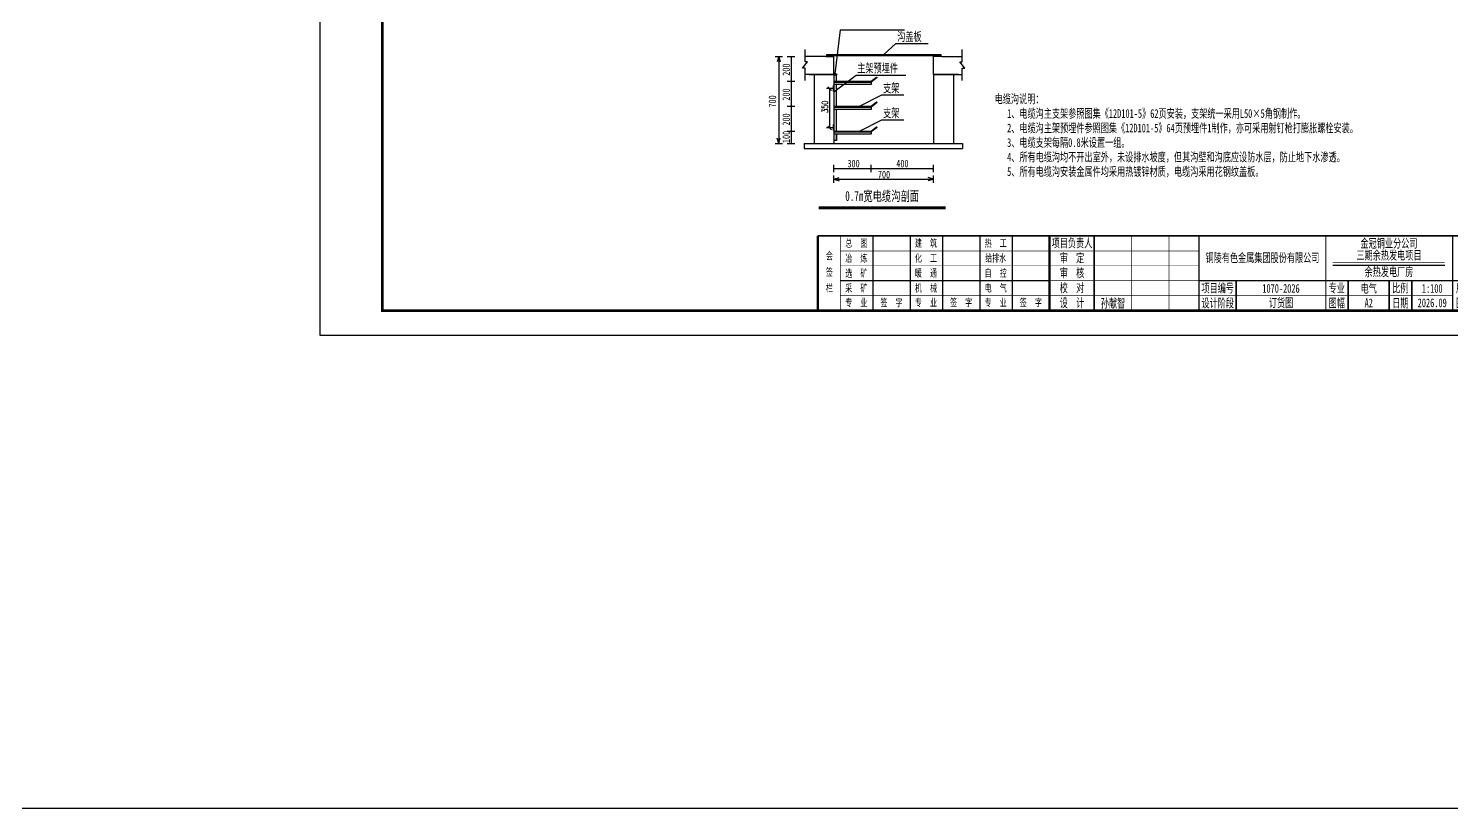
# Model space of a CAD drawing. Header units: millimetres. Extents: x -24326 to 675674, y 148048 to 606396.
# Drawn here: x 584255 to 641424, y 148048 to 179384 of the extents above; entities that cross this region are included whole.
import ezdxf
from ezdxf.enums import TextEntityAlignment as Align

# ---------------------------------------------------------------- set-up
doc = ezdxf.new("R2010")
doc.units = ezdxf.units.MM
doc.linetypes.add('常规', pattern=[20, 10, 0, 10])
for name, color, linetype, lineweight in [('CAXA0', 7, 'Continuous', 70), ('CAXA0层', 7, 'Continuous', 25), ('SW', 8, 'Continuous', 20), ('TEXT', 4, 'Continuous', 0), ('电辅助1', 7, 'Continuous', 0)]:
    doc.layers.add(name, color=color, linetype=linetype, lineweight=lineweight)
for name, color, linetype in [('动力平面导线层', 3, '常规'), ('动力平面设备层', 1, 'Continuous'), ('图框', 7, 'Continuous'), ('文字', 7, 'Continuous'), ('照明平面导线层', 3, 'Continuous'), ('照明平面设备层', 1, 'Continuous'), ('绘制实体层', 7, 'Continuous')]:
    doc.layers.add(name, color=color, linetype=linetype)
doc.styles.add('BcDimText', font='txt.shx', dxfattribs={"width": 0.667, "height": 250, "bigfont": 'hztxt.shx'})
doc.styles.add('HZ', font='simsun.ttf', dxfattribs={"width": 0.75})
doc.styles.add('标准', font='NSimSun.ttf', dxfattribs={"width": 0.667})

# ---------------------------------------------------------------- blocks, each defined once
blk = doc.blocks.new('3')
at = {"layer": 'TEXT', "color": 7, "lineweight": 25, "style": 'HZ', "width": 0.75}
for s, height, p in [('铜陵有色设计研究院有限责任公司', 400, (221501, 249018)), ('Tongling Nonferrous Design and Research Institute Co.,Ltd.', 200, (221613, 248659))]:
    blk.add_text(s, height=height, dxfattribs=at).set_placement(p)
blk = doc.blocks.new('铜陵有色图签02')
at = {"layer": '图框', "linetype": 'Continuous', "lineweight": 50}
for p, q in [((-38401, 3003), (-38401, 1)), ((-29100, 3001), (-29100, 0))]:
    blk.add_line(p, q, dxfattribs=at)
at = {"layer": '图框', "color": 7, "linetype": 'Continuous', "lineweight": 25}
for p, q in [((-36201, 3010), (-36201, 9)), ((-34701, 3010), (-34701, 9)), ((-33401, 3017), (-33401, 16)), ((-31901, 3017), (-31901, 16)), ((-30601, 3017), (-30601, 16)), ((-29100, 1201), (-37501, 1201))]:
    blk.add_line(p, q, dxfattribs=at)
at = {"layer": '图框', "color": 7, "linetype": 'Continuous', "lineweight": 35}
for p, q in [((-27300, 3001), (-27300, 1)), ((-21600, 1197), (-21600, -3)), ((-17100, 1200), (-17100, 0)), ((-15450, 0), (-15450, 1200)), ((-14550, 1200), (-14550, 0)), ((-12000, 1201), (-12000, 1)), ((-6900, 1202), (-6900, 2))]:
    blk.add_line(p, q, dxfattribs=at)
at = {"layer": '图框', "lineweight": 25}
blk.add_line((-17723, 1830), (-13223, 1830), dxfattribs=at)
at = {"layer": '图框', "lineweight": 70, "const_width": 70}
blk.add_lwpolyline([(-17980, 3001), (0, 3001), (-38401, 3001)], dxfattribs=at)
at = {"layer": '图框', "color": 7, "linetype": 'Continuous', "lineweight": 25, "const_width": 25}
for points in [[(-37501, 3000), (-37501, 0)], [(-25800, 3001), (-25800, 1)], [(-24300, 3001), (-24300, 1)], [(-23100, 2401), (-37501, 2401)], [(-23100, 1801), (-37501, 1801)], [(-23100, 1201), (-29100, 1201)], [(-12900, 600), (-18000, 600), (-37501, 600)], [(-602, 943), (-932, 371), (-272, 371), (-602, 943)]]:
    blk.add_lwpolyline(points, dxfattribs=at)
at = {"layer": '图框', "linetype": 'Continuous', "lineweight": 50, "const_width": 50}
for points in [[(-23100, 3001), (-23100, 1)], [(-18000, 3000), (-18000, 0)]]:
    blk.add_lwpolyline(points, dxfattribs=at)
at = {"layer": '图框', "lineweight": 50, "const_width": 50}
for points in [[(-12900, 3001), (-12900, 1)], [(-7800, 3001), (-7800, 1)], [(0, 3000), (0, 0)], [(-23100, 1200), (0, 1200)]]:
    blk.add_lwpolyline(points, dxfattribs=at)
at = {"layer": '图框', "lineweight": 25, "const_width": 35}
blk.add_lwpolyline([(-17723, 1930), (-13223, 1930)], dxfattribs=at)
at = {"layer": '图框', "color": 7, "linetype": 'Continuous', "lineweight": 35, "const_width": 25}
blk.add_lwpolyline([(-1200, 1201), (-1200, 0)], dxfattribs=at)
at = {"layer": '图框', "linetype": 'Continuous', "lineweight": 70, "const_width": 70}
blk.add_lwpolyline([(-38401, 1), (0, 0)], dxfattribs=at)
at = {"layer": '图框', "lineweight": 25}
blk.add_blockref('3', (-228268, -246986), dxfattribs=at)
at = {"layer": 'TEXT', "color": 7, "lineweight": 25, "style": '标准', "width": 0.667}
for s, height, p in [('总  图', 300, (-36862, 2555)), ('建  筑', 300, (-34062, 2562)), ('热  工', 300, (-31262, 2562)), ('项目负责人', 350, (-28197, 2541)), ('会', 300, (-37942, 2054)), ('冶  炼', 300, (-36862, 1955)), ('化  工', 300, (-34062, 1962)), ('给排水', 300, (-31262, 1962)), ('审  定', 350, (-28197, 1941)), ('签', 300, (-37942, 1404)), ('审  核', 350, (-28197, 1341)), ('选  矿', 300, (-36862, 1355)), ('暖  通', 300, (-34062, 1362)), ('自  控', 300, (-31262, 1362)), ('校  对', 350, (-28197, 741)), ('栏', 300, (-37942, 754)), ('采  矿', 300, (-36862, 754)), ('机  械', 300, (-34062, 761)), ('电  气', 300, (-31262, 761)), ('项目编号', 350, (-22343, 730)), ('专业', 350, (-17559, 730)), ('比例', 350, (-15009, 730)), ('所属', 350, (-12438, 730)), ('图号', 350, (-7339, 495)), ('专  业', 300, (-36862, 170)), ('签  字', 300, (-35449, 170)), ('专  业', 300, (-34062, 177)), ('签  字', 300, (-32649, 177)), ('专  业', 300, (-31262, 177)), ('签  字', 300, (-29849, 177)), ('设  计', 350, (-28197, 139)), ('设计阶段', 350, (-22343, 130)), ('图幅', 350, (-17559, 130)), ('日期', 350, (-15009, 130)), ('图号', 350, (-12438, 130))]:
    blk.add_text(s, height=height, dxfattribs=at).set_placement(p, align=Align.CENTER)
blk = doc.blocks.new('_Oblique')
at = {"color": 0, "linetype": 'ByBlock', "lineweight": -2}
blk.add_line((-0.5, -0.5), (0.5, 0.5), dxfattribs=at)

msp = doc.modelspace()

# ---------------------------------------------------------------- hatches: boundary and pattern name
at = {"layer": '动力平面导线层', "linetype": 'ByBlock', "lineweight": -3, "ltscale": 100}
h = msp.add_hatch(color=6, dxfattribs=at)
h.paths.add_polyline_path([(616612.2, 177097.3), (616566.9, 177097.3), (616566.9, 176991.2), (616612.2, 176991.2)])
h.paths.add_polyline_path([(616612.2, 176991.2), (616566.9, 176991.2), (616566.9, 176844.7), (616612.2, 176844.7)])
h = msp.add_hatch(color=6, dxfattribs=at)
h.paths.add_polyline_path([(616612.2, 175528.4), (616566.9, 175528.4), (616566.9, 175422.3), (616612.2, 175422.3)])
h.paths.add_polyline_path([(616612.2, 175422.3), (616566.9, 175422.3), (616566.9, 175275.8), (616612.2, 175275.8)])

# ---------------------------------------------------------------- linework, layer by layer
at = {"color": 2, "linetype": 'ByBlock', "lineweight": -3, "ltscale": 100}
msp.add_line((675673.6, 148047.8), (-24326.4, 148047.8), dxfattribs=at)
at = {"layer": 'CAXA0', "linetype": 'ByBlock', "lineweight": -2}
for p, q in [((614246.7, 178260.2), (614542.6, 178260.2)), ((614394.6, 178260.2), (614394.6, 174760.2)), ((614740.4, 178260.2), (615036.3, 178260.2)), ((614888.4, 178260.2), (614888.4, 174760.2)), ((614740.4, 177260.2), (615036.3, 177260.2)), ((614740.4, 176260.2), (615036.3, 176260.2)), ((614740.4, 175260.2), (615036.3, 175260.2)), ((614246.7, 174760.2), (614542.6, 174760.2)), ((614740.4, 174760.2), (615036.3, 174760.2)), ((616612.5, 173604.6), (616612.5, 173900.6)), ((618112.5, 173604.6), (618112.5, 173900.6)), ((620612.5, 173604.6), (620612.5, 173900.6)), ((616612.5, 173182.2), (616612.5, 173478.2)), ((620612.5, 173182.2), (620612.5, 173478.2))]:
    msp.add_line(p, q, dxfattribs=at)
at = {"layer": 'CAXA0层', "color": 2, "linetype": 'ByBlock', "lineweight": 40}
msp.add_line((616002.6, 172199.1), (621100.8, 172199.1), dxfattribs=at)
at = {"layer": 'CAXA0层', "color": 2, "linetype": 'ByBlock', "lineweight": 0}
msp.add_line((616002.6, 172133.7), (621100.8, 172133.7), dxfattribs=at)
at = {"layer": '动力平面设备层', "color": 0, "linetype": 'ByBlock', "lineweight": 25, "ltscale": 100}
for p, q in [((616662.5, 177561.5), (616874.8, 179328.6)), ((616867.5, 179328.6), (619441.5, 179328.6)), ((618612.5, 178343.9), (619105.8, 178774.2)), ((619105.8, 178774.2), (620392.8, 178774.2)), ((614394.6, 178260.2), (614333.2, 178047.5)), ((614394.6, 178260.2), (614456, 178047.5)), ((616283.9, 178260.2), (615456.5, 178260.2)), ((616283.9, 178260.2), (616612.5, 178260.2)), ((616313.9, 178343.9), (620911.1, 178343.9)), ((616313.9, 178343.9), (616313.9, 178293.9)), ((616313.9, 178343.9), (616313.9, 178293.9)), ((616313.9, 178293.9), (620911.1, 178293.9)), ((616612.5, 178260.2), (616313.9, 178260.2)), ((616612.5, 177540.2), (616612.5, 178260.2)), ((620612.5, 177540.2), (620612.5, 178260.2)), ((620941.1, 178260.2), (620612.5, 178260.2)), ((620911.1, 178343.9), (620911.1, 178293.9)), ((620941.1, 178260.2), (621768.5, 178260.2)), ((616612.5, 177540.2), (615456.5, 177540.2)), ((615612.5, 177540.2), (616612.5, 177540.2)), ((615812.5, 177540.2), (615812.5, 174760.2)), ((616612.5, 177540.2), (616612.5, 174760.2)), ((616612.5, 176837.1), (617501.5, 177510.5)), ((617501.5, 177510.5), (619503.5, 177510.5)), ((620612.5, 177540.2), (620612.5, 174760.2)), ((621612.5, 177540.2), (620612.5, 177540.2)), ((620612.5, 177540.2), (621768.5, 177540.2)), ((620612.5, 177540.2), (620612.5, 174760.2)), ((621412.5, 177540.2), (621412.5, 174760.2)), ((617639.9, 176260.2), (618539.8, 176711.7)), ((618539.8, 176711.7), (619419.8, 176711.7)), ((617639.9, 175260.2), (618539.8, 175711.7)), ((618539.8, 175711.7), (619419.8, 175711.7)), ((614394.6, 174760.2), (614333.2, 174972.9)), ((614394.6, 174760.2), (614456, 174972.9)), ((615415.4, 174760.2), (621779.5, 174760.2)), ((615415.4, 174760.2), (615415.4, 174560.2)), ((615415.4, 174560.2), (621779.5, 174560.2)), ((621779.5, 174760.2), (621779.5, 174560.2)), ((616612.5, 173330.2), (616825.2, 173391.6)), ((616612.5, 173330.2), (616825.2, 173268.8)), ((620612.5, 173330.2), (620399.8, 173391.6)), ((620612.5, 173330.2), (620399.8, 173268.8))]:
    msp.add_line(p, q, dxfattribs=at)
at = {"layer": '动力平面设备层', "color": 2, "linetype": 'ByBlock', "lineweight": 25, "ltscale": 100}
for p, q in [((616712.5, 177510.2), (616612.5, 177510.2)), ((616712.5, 177260.2), (616712.5, 177510.2)), ((616712.5, 175135.2), (616712.5, 174885.2)), ((616712.5, 174885.2), (616612.5, 174885.2))]:
    msp.add_line(p, q, dxfattribs=at)
at = {"layer": '动力平面设备层', "color": 4, "linetype": 'ByBlock', "lineweight": -3}
for p, q in [((616566.2, 176967.2), (616311.8, 176967.2)), ((616436.8, 176967.2), (616436.8, 175387.2)), ((616566.2, 175387.2), (616311.8, 175387.2))]:
    msp.add_line(p, q, dxfattribs=at)
at = {"layer": '图框', "linetype": 'Continuous', "lineweight": 100, "const_width": 100}
msp.add_lwpolyline([(598473.6, 168047.8), (654373.6, 168047.8), (654373.6, 208047.8), (598473.6, 208047.8)], close=True, dxfattribs=at)
at = {"layer": '文字', "linetype": 'ByBlock', "ltscale": 5}
for p, q in [((616612.5, 173752.6), (620612.5, 173752.6)), ((616612.5, 173330.2), (620612.5, 173330.2))]:
    msp.add_line(p, q, dxfattribs=at)
at = {"layer": '照明平面导线层', "color": 3, "linetype": 'ByBlock', "lineweight": 30}
msp.add_lwpolyline([(616712.5, 177510.2), (616612.5, 177510.2), (616612.5, 177561.5), (616712.5, 177561.5)], close=True, dxfattribs=at)
at = {"layer": '照明平面设备层', "color": 0, "lineweight": -3, "ltscale": 100}
msp.add_lwpolyline([(595973.6, 209047.8), (655373.6, 209047.8), (655373.6, 167047.8), (595973.6, 167047.8)], close=True, dxfattribs=at)
at = {"layer": '绘制实体层', "color": 2, "linetype": 'ByBlock'}
for p, q in [((616712.5, 176260.2), (616712.5, 177135.2)), ((616712.5, 175260.2), (616712.5, 176135.2)), ((616712.5, 174885.2), (616712.5, 175135.2))]:
    msp.add_line(p, q, dxfattribs=at)
at = {"layer": '绘制实体层', "color": 0, "linetype": 'ByBlock'}
for points in [[(615456.5, 177290.2), (615456.5, 177540.2), (615456.5, 177790.2), (615356.5, 177790.2), (615556.5, 178040.2), (615456.5, 178040.2), (615456.5, 178290.2), (615456.5, 178540.2)], [(621768.5, 177290.2), (621768.5, 177540.2), (621768.5, 177790.2), (621868.5, 177790.2), (621668.5, 178040.2), (621768.5, 178040.2), (621768.5, 178290.2), (621768.5, 178540.2)]]:
    msp.add_lwpolyline(points, dxfattribs=at)
at = {"layer": '绘制实体层', "color": 2, "linetype": 'ByBlock'}
for points in [[(616612.5, 177260.2), (618112.5, 177260.2), (618112.5, 177135.2), (616612.5, 177135.2)], [(616612.5, 177225.2), (618112.5, 177225.2)], [(618112.5, 177225.2), (618112.5, 177260.2), (618326.2, 177432.6), (618343.3, 177411.2), (618112.5, 177225.2)], [(616612.5, 176260.2), (618112.5, 176260.2), (618112.5, 176135.2), (616612.5, 176135.2)], [(616612.5, 176225.2), (618112.5, 176225.2)], [(618112.5, 176225.2), (618112.5, 176260.2), (618326.2, 176432.6), (618343.3, 176411.2), (618112.5, 176225.2)], [(616612.5, 175260.2), (618112.5, 175260.2), (618112.5, 175135.2), (616612.5, 175135.2)], [(616612.5, 175225.2), (618112.5, 175225.2)], [(618112.5, 175225.2), (618112.5, 175260.2), (618326.2, 175432.6), (618343.3, 175411.2), (618112.5, 175225.2)]]:
    msp.add_lwpolyline(points, dxfattribs=at)

# ---------------------------------------------------------------- block references
at = {"layer": '动力平面设备层', "color": 4, "linetype": 'ByBlock', "lineweight": -3, "xscale": 150, "yscale": 150, "zscale": 150}
for p, rotation in [((616436.8, 176967.2), 90), ((616436.8, 175387.2), 270)]:
    msp.add_blockref('_Oblique', p, dxfattribs=dict(at, rotation=rotation))
at = {"layer": '图框', "lineweight": 25}
msp.add_blockref('铜陵有色图签02', (654373.6, 168047.8), dxfattribs=at)

# ---------------------------------------------------------------- texts
at = {"layer": 'SW', "color": 2, "linetype": 'ByBlock', "lineweight": 25, "style": '标准', "width": 0.667}
msp.add_text('0.7m宽电缆沟剖面', height=400, dxfattribs=at).set_placement((618551.5, 172454.2), align=Align.CENTER)
at = {"layer": 'SW', "color": 4, "linetype": 'Continuous', "lineweight": 25, "style": '标准', "width": 0.667}
for s, p in [('金冠铜业分公司', (638910.4, 170576.7)), ('铜陵有色金属集团股份有限公司', (633827.5, 169995.5)), ('三期余热发电项目', (638910.4, 170098.6)), ('余热发电厂房', (638910.4, 169430.3)), ('1070-2026', (634573, 168767.5)), ('电气', (638097.8, 168767.5)), ('1:100', (640647.8, 168767.5)), ('A2', (638097.8, 168187.8)), ('2026.09', (640647.8, 168187.8))]:
    msp.add_text(s, height=350, dxfattribs=at).set_placement(p, align=Align.CENTER)
at = {"layer": 'SW', "color": 7, "linetype": 'Continuous', "lineweight": 25, "style": '标准', "width": 0.667}
msp.add_text('孙献智', height=350, dxfattribs=at).set_placement((627825.3, 168168.3), align=Align.CENTER)
at = {"layer": 'SW', "color": 1, "linetype": 'Continuous', "lineweight": 25, "style": '标准', "width": 0.667}
msp.add_text('订货图', height=350, dxfattribs=at).set_placement((634573, 168187.8), align=Align.CENTER)
at = {"layer": 'SW', "color": 7, "linetype": 'ByBlock', "lineweight": 25, "insert": (623069.1, 176727), "char_height": 350, "width": 18926.584, "attachment_point": 1, "style": '标准'}
msp.add_mtext('电缆沟说明：\\P   1、电缆沟主支架参照图集《12D101-5》62页安装，支架统一采用L50×5角钢制作。\\P   2、电缆沟主架预埋件参照图集《12D101-5》64页预埋件1制作，亦可采用射钉枪打膨胀螺栓安装。\\P   3、电缆支架每隔0.8米设置一组。\\P   4、所有电缆沟均不开出室外，未设排水坡度，但其沟壁和沟底应设防水层，防止地下水渗透。\\P   5、所有电缆沟安装金属件均采用热镀锌材质，电缆沟采用花钢纹盖板。', dxfattribs=at)
at = {"layer": 'TEXT', "color": 7, "linetype": 'ByBlock', "ltscale": 100, "style": '标准', "width": 0.667}
for s, p in [('200', (614844.6, 177729.3)), ('200', (614844.6, 176729.3)), ('700', (614290.3, 176453.1)), ('200', (614844.6, 175729.3)), ('100', (614844.6, 175025.3))]:
    msp.add_text(s, height=300, rotation=90, dxfattribs=at).set_placement(p, align=Align.CENTER)
for s, p in [('300', (617402.3, 173808.6)), ('400', (619363.4, 173808.6)), ('700', (618624.3, 173364.7))]:
    msp.add_text(s, height=300, dxfattribs=at).set_placement(p, align=Align.CENTER)
at = {"layer": '动力平面设备层', "color": 4, "linetype": 'ByBlock', "lineweight": -3, "insert": (616249.3, 176239.1), "char_height": 250, "attachment_point": 5, "rotation": 90, "style": 'BcDimText'}
msp.add_mtext('\\A1;350', dxfattribs=at)
at = {"layer": '电辅助1', "color": 7, "linetype": 'ByBlock', "lineweight": 25, "style": '标准', "width": 0.667}
for s, p in [('沟盖板', (619154.2, 178878.8)), ('主架预埋件', (617549.9, 177615.1)), ('支架', (618588.1, 176816.3)), ('支架', (618588.1, 175816.3))]:
    msp.add_text(s, height=350, dxfattribs=at).set_placement(p)

doc.saveas('drawing.dxf')
